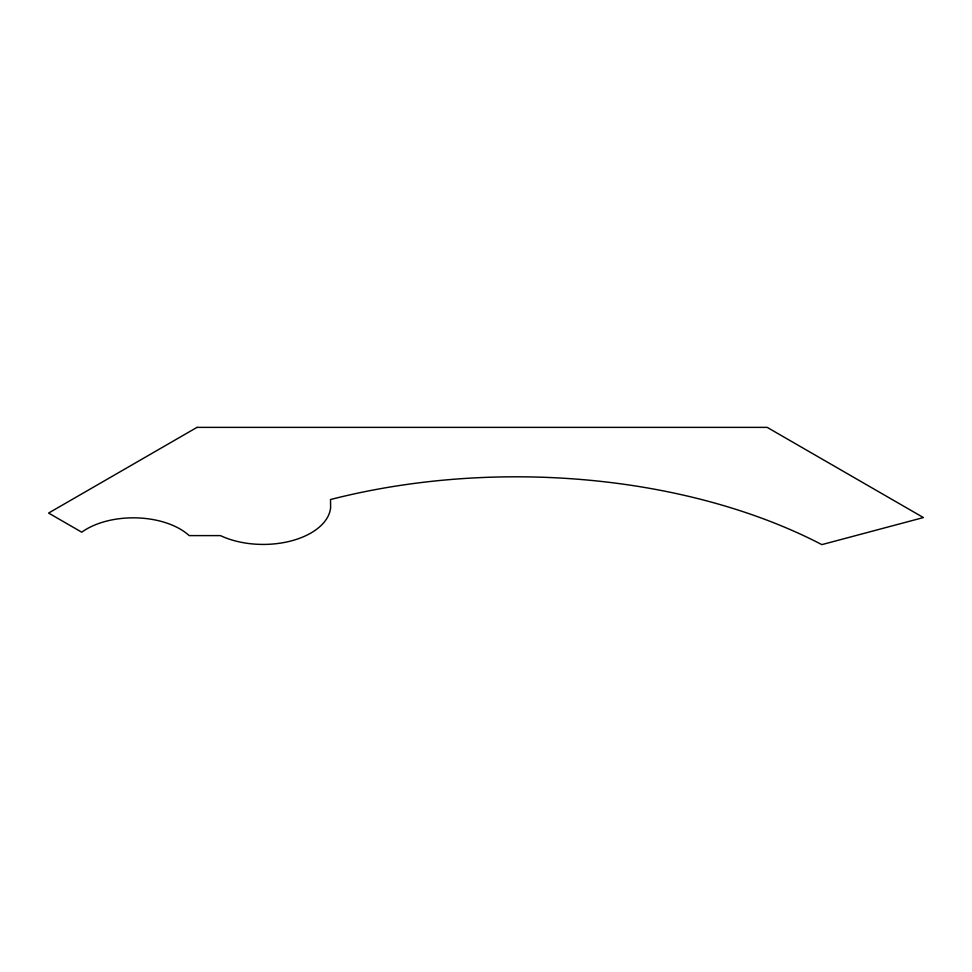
<?xml version="1.0" encoding="UTF-8"?>
<svg xmlns="http://www.w3.org/2000/svg" width="972" height="972" viewBox="0 0 972 972"><rect width="100%" height="100%" fill="white"/><g stroke="black" fill="none" stroke-linecap="round" stroke-linejoin="round"><path stroke-width="1.46" d="M197 427.376L48.6 513.058L81.733 532.194A65.999 38.102 0 0 1 189.188 535.608L220.437 535.608A67.518 38.989 0 0 0 290.324 541.137A67.518 38.989 0 0 0 330.614 507.712L330.529 499.523A456.828 263.74 0 0 1 821.862 544.624L923.4 517.566L767.187 427.376L197 427.376"/></g></svg>
